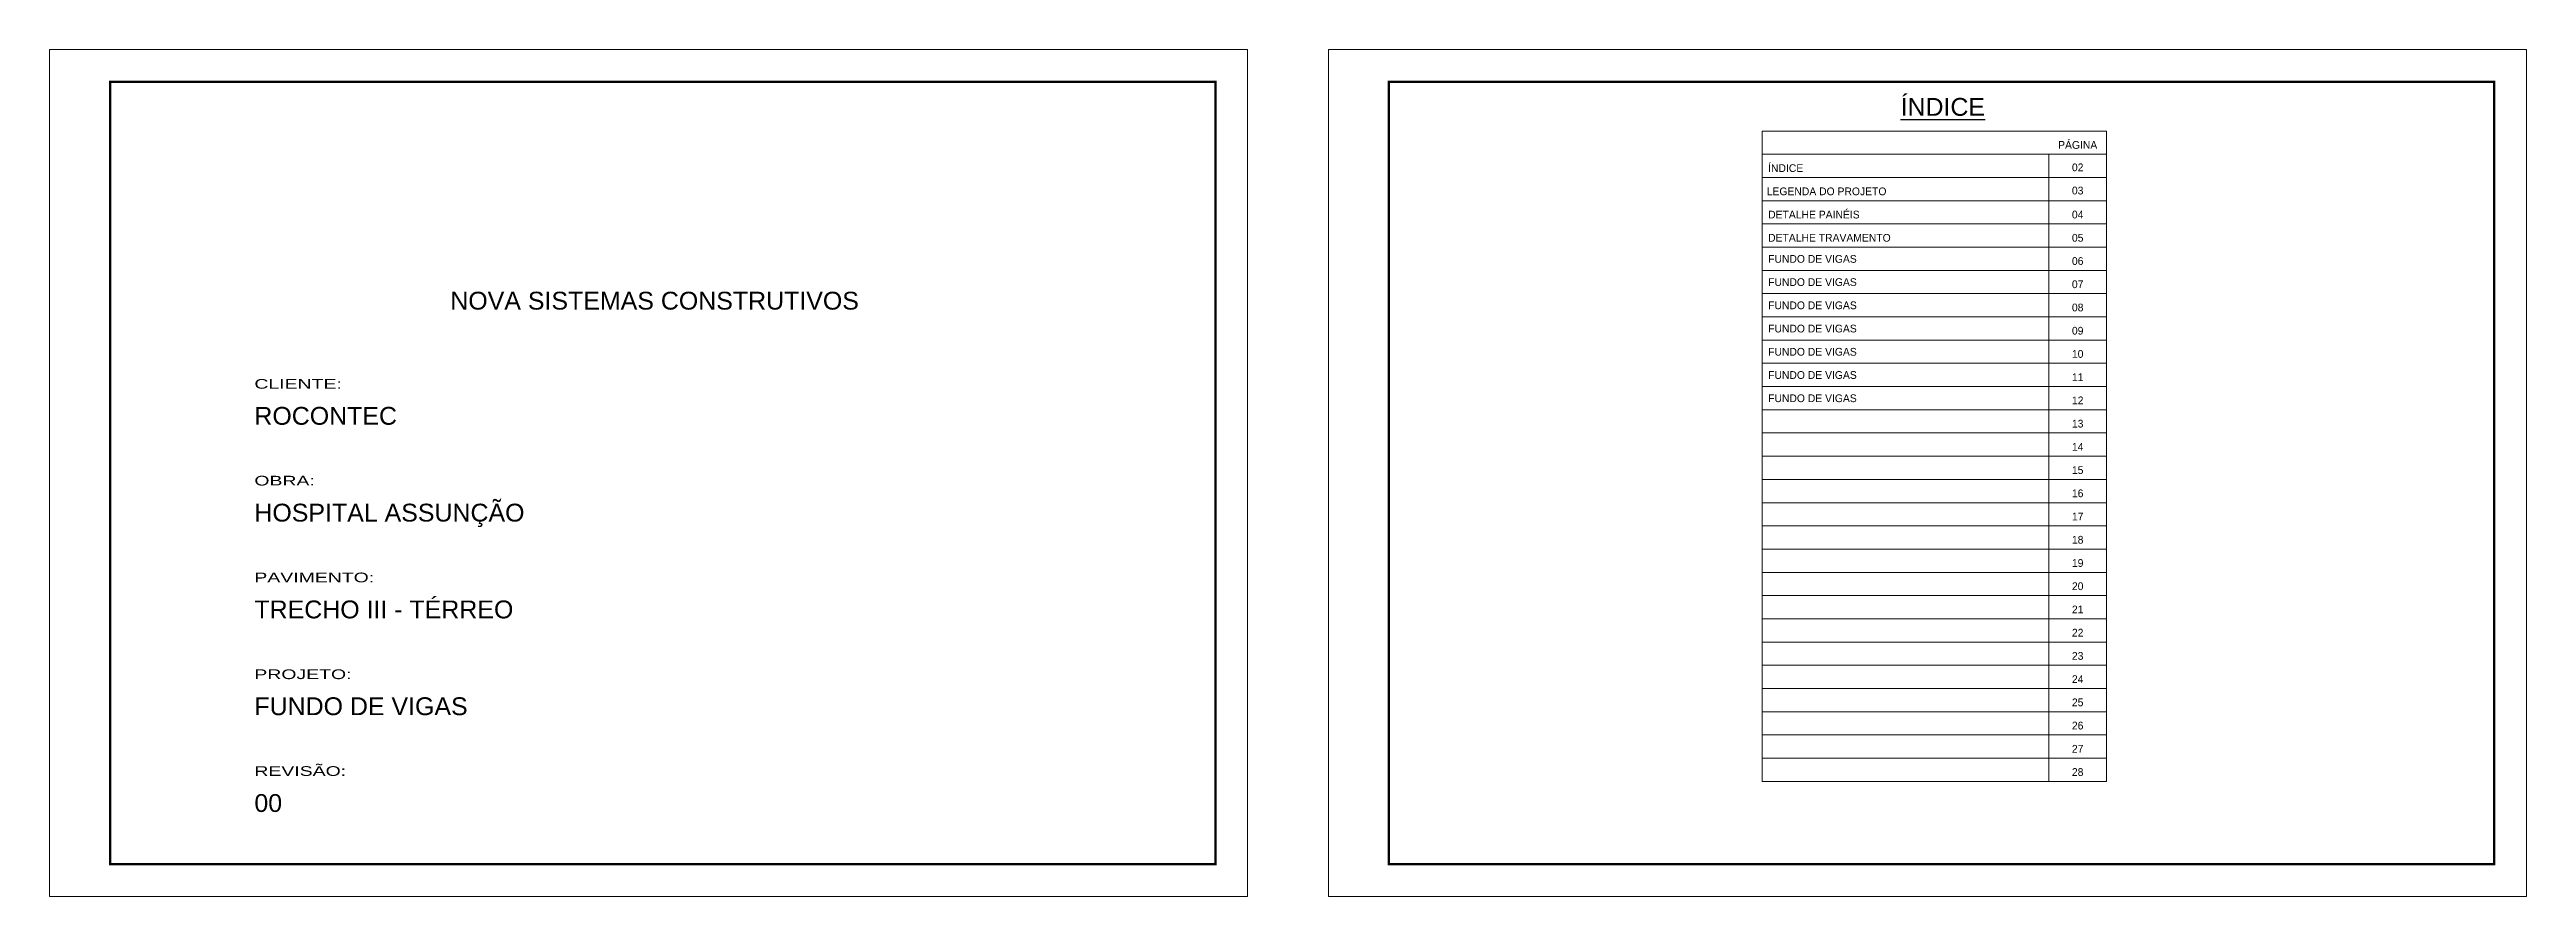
# Model space of a CAD drawing. Extents: x 5442 to 11695, y -218 to 3129.
# Drawn here: x 5442 to 8512, y 2079 to 3129 of the extents above; entities that cross this region are included whole.
import ezdxf
from ezdxf.enums import TextEntityAlignment as Align

# ---------------------------------------------------------------- set-up
doc = ezdxf.new("R2010")
doc.units = 0
doc.layers.add('CARIMBO', color=255, linetype='Continuous', lineweight=9)
doc.layers.add('Folhas', color=255, linetype='Continuous', lineweight=9)
doc.styles.add('ARIAL', font='arial.ttf')
doc.styles.add('Tecnologia', font='')
doc.styles.get('Tecnologia').set_extended_font_data('Forgotten Futurist')

msp = doc.modelspace()

# ---------------------------------------------------------------- linework, layer by layer
at = {"layer": 'CARIMBO'}
for p, q in [((7564.45, 3027.99), (7991.53, 3027.99)), ((7564.45, 3027.99), (7991.53, 3027.99)), ((7564.45, 3027.99), (7564.45, 2221.7)), ((7991.53, 3027.99), (7991.53, 2221.7)), ((7564.45, 2999.2), (7991.53, 2999.2)), ((7564.45, 2999.2), (7991.53, 2999.2)), ((7564.45, 2999.2), (7991.53, 2999.2)), ((7919.71, 2999.2), (7919.71, 2221.7)), ((7564.45, 2970.4), (7991.53, 2970.4)), ((7564.45, 2941.61), (7991.53, 2941.61)), ((7564.45, 2912.81), (7991.53, 2912.81)), ((7564.45, 2884.01), (7991.53, 2884.01)), ((7564.45, 2855.22), (7991.53, 2855.22)), ((7564.45, 2826.42), (7991.53, 2826.42)), ((7564.45, 2797.62), (7991.53, 2797.62)), ((7564.45, 2768.83), (7991.53, 2768.83)), ((7564.45, 2740.03), (7991.53, 2740.03)), ((7564.45, 2711.24), (7991.53, 2711.24)), ((7564.45, 2682.44), (7991.53, 2682.44)), ((7564.45, 2653.64), (7991.53, 2653.64)), ((7564.45, 2624.85), (7991.53, 2624.85)), ((7564.45, 2596.05), (7991.53, 2596.05)), ((7564.45, 2567.25), (7991.53, 2567.25)), ((7564.45, 2538.46), (7991.53, 2538.46)), ((7564.45, 2509.66), (7991.53, 2509.66)), ((7564.45, 2480.87), (7991.53, 2480.87)), ((7564.45, 2452.07), (7991.53, 2452.07)), ((7564.45, 2423.27), (7991.53, 2423.27)), ((7564.45, 2394.48), (7991.53, 2394.48)), ((7564.45, 2365.68), (7991.53, 2365.68)), ((7564.45, 2336.88), (7991.53, 2336.88)), ((7564.45, 2308.09), (7991.53, 2308.09)), ((7564.45, 2279.29), (7991.53, 2279.29)), ((7564.45, 2250.5), (7991.53, 2250.5)), ((7564.45, 2221.7), (7991.53, 2221.7))]:
    msp.add_line(p, q, dxfattribs=at)
at = {"layer": 'Folhas'}
for points in [[(5441.85, 2079.04), (6926.85, 2079.04), (6926.85, 3129.04), (5441.85, 3129.04)], [(7026.85, 2079.04), (8511.85, 2079.04), (8511.85, 3129.04), (7026.85, 3129.04)]]:
    msp.add_lwpolyline(points, close=True, dxfattribs=at)
at = {"layer": 'Folhas', "color": 30, "const_width": 3}
for points in [[(5516.85, 2119.04), (6886.85, 2119.04), (6886.85, 3089.04), (5516.85, 3089.04)], [(7101.85, 2119.04), (8471.85, 2119.04), (8471.85, 3089.04), (7101.85, 3089.04)]]:
    msp.add_lwpolyline(points, close=True, dxfattribs=at)

# ---------------------------------------------------------------- texts
at = {"color": 0, "linetype": 'Continuous', "ltscale": 5, "style": 'ARIAL'}
msp.add_text('%%UÍNDICE', height=22.118, dxfattribs=at).set_placement((7788.44, 3046.89), align=Align.CENTER)
for s, height, p in [('NOVA SISTEMAS CONSTRUTIVOS', 22.1184, (5938.59, 2806.62)), ('ROCONTEC', 22.118, (5695.75, 2663.84)), ('HOSPITAL ASSUNÇÃO', 22.1184, (5695.75, 2543.84)), ('TRECHO III - TÉRREO', 22.1184, (5695.75, 2423.84)), ('FUNDO DE VIGAS', 22.1184, (5695.75, 2303.84)), ('00', 22.118, (5695.75, 2183.84))]:
    msp.add_text(s, height=height, dxfattribs=at).set_placement(p)
at = {"layer": 'CARIMBO', "style": 'Tecnologia'}
for s, p in [('PÁGINA', (7955.62, 3006)), ('02', (7955.62, 2978.17)), ('03', (7955.62, 2949.38)), ('04', (7955.62, 2919.62)), ('05', (7955.62, 2890.82)), ('06', (7955.62, 2862.02)), ('07', (7955.62, 2833.23)), ('08', (7955.62, 2804.43)), ('09', (7955.62, 2775.63)), ('10', (7955.62, 2746.84)), ('11', (7955.62, 2718.04)), ('12', (7955.62, 2689.25)), ('13', (7955.62, 2660.45)), ('14', (7955.62, 2631.65)), ('15', (7955.62, 2602.86)), ('16', (7955.62, 2574.06)), ('17', (7955.62, 2545.27)), ('18', (7955.62, 2516.47)), ('19', (7955.62, 2487.67)), ('20', (7955.62, 2458.88)), ('21', (7955.62, 2430.08)), ('22', (7955.62, 2401.28)), ('23', (7955.62, 2372.49)), ('24', (7955.62, 2343.69)), ('25', (7955.62, 2314.9)), ('26', (7955.62, 2286.1)), ('27', (7955.62, 2257.3)), ('28', (7955.62, 2228.51))]:
    msp.add_text(s, height=9.599, dxfattribs=at).set_placement(p, align=Align.CENTER)
for s, height, p in [('ÍNDICE', 9.599, (7571.95, 2977.21)), ('LEGENDA DO PROJETO', 9.5987, (7570.24, 2948.41)), ('DETALHE PAINÉIS', 9.5987, (7571.95, 2919.62)), ('DETALHE TRAVAMENTO', 9.5987, (7571.95, 2890.82)), ('FUNDO DE VIGAS', 9.5987, (7571.95, 2864.7)), ('FUNDO DE VIGAS', 9.5987, (7571.95, 2835.9)), ('FUNDO DE VIGAS', 9.5987, (7571.95, 2807.11)), ('FUNDO DE VIGAS', 9.5987, (7571.95, 2778.31)), ('FUNDO DE VIGAS', 9.5987, (7571.95, 2749.52)), ('FUNDO DE VIGAS', 9.5987, (7571.95, 2720.72)), ('FUNDO DE VIGAS', 9.5987, (7571.95, 2691.92))]:
    msp.add_text(s, height=height, dxfattribs=at).set_placement(p)
at = {"layer": 'Folhas', "color": 30, "style": 'Tecnologia', "width": 1.5}
for s, p in [('CLIENTE:', (5695.75, 2708.55)), ('OBRA:', (5695.75, 2588.55)), ('PAVIMENTO:', (5695.75, 2468.55)), ('PROJETO:', (5695.75, 2348.55)), ('REVISÃO:', (5695.75, 2228.55))]:
    msp.add_text(s, height=12, dxfattribs=at).set_placement(p)

doc.saveas('drawing.dxf')
